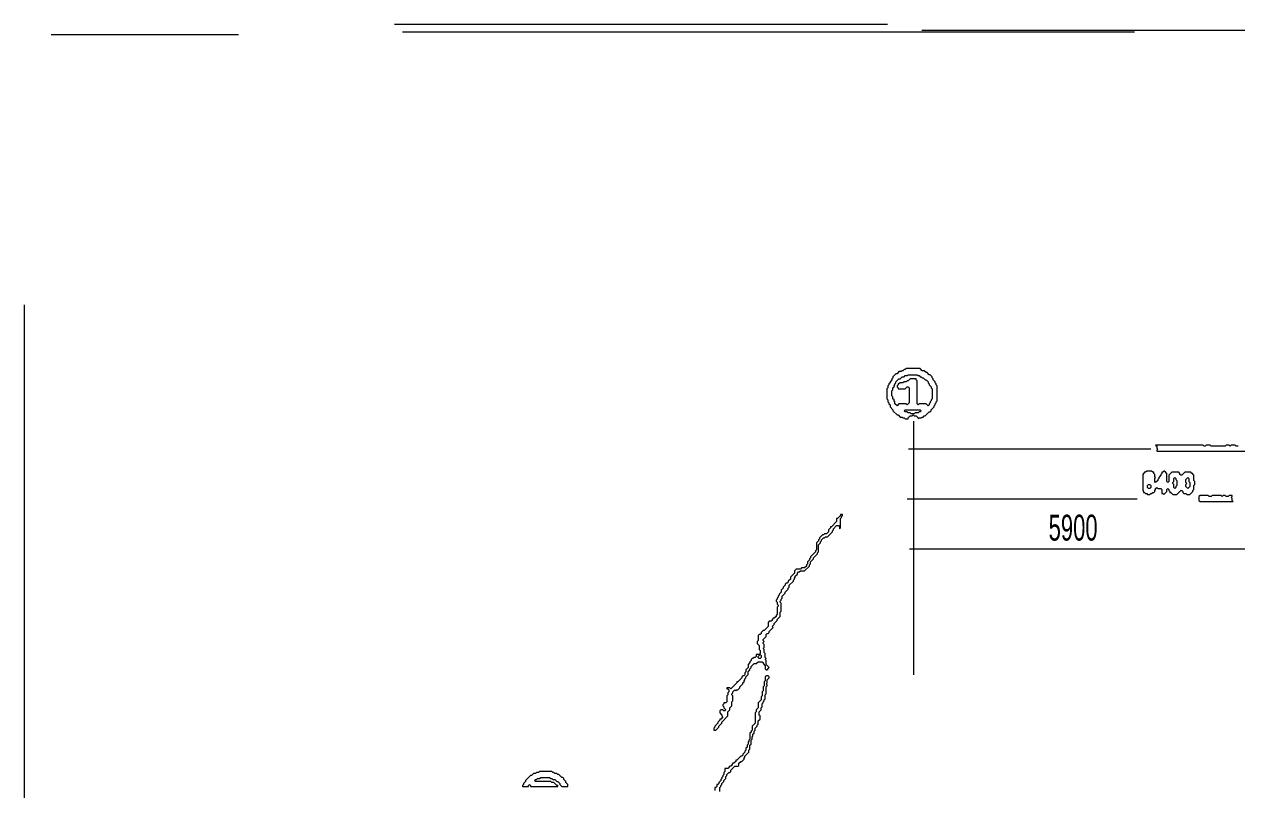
# Model space of a CAD drawing. Header units: millimetres. Extents: x 4 to 412, y 4 to 290.
# Drawn here: x 4.3 to 109.8, y 223.4 to 290 of the extents above; entities that cross this region are included whole.
import ezdxf

# ---------------------------------------------------------------- set-up
doc = ezdxf.new("R2010")
doc.units = ezdxf.units.MM
for name, color, linetype, lineweight in [('OCR_TEXT', 6, 'CONTINUOUS', 0), ('TRACE_CURVE', 6, 'CONTINUOUS', 0), ('TRACE_STRAIGHT', 5, 'CONTINUOUS', 0), ('TRACE_TEXT_SYMBOL', 6, 'CONTINUOUS', 0)]:
    doc.layers.add(name, color=color, linetype=linetype, lineweight=lineweight)
doc.styles.add('wqy-unicode', font='wqy-unicode')

msp = doc.modelspace()

# ---------------------------------------------------------------- linework, layer by layer
at = {"layer": 'TRACE_CURVE', "color": 6}
for points in [[(75.31, 247.31), (75.31, 247.22), (75.05, 246.96), (74.96, 246.96), (74.96, 246.7), (74.53, 246.26), (74.44, 246.26), (74.44, 246.17), (74.26, 246), (74.26, 245.82), (74.09, 245.65), (73.91, 245.65), (73.83, 245.56), (73.74, 245.56), (73.47, 245.3), (73.47, 245.21), (73.39, 245.12), (73.39, 245.03), (73.21, 244.86), (73.21, 244.24), (73.12, 244.16), (73.12, 244.07), (72.69, 243.63), (72.69, 243.54), (72.6, 243.46), (72.6, 243.37), (72.42, 243.19), (72.42, 243.02), (72.34, 242.93), (72.34, 242.84), (72.16, 242.67), (71.9, 242.67), (71.81, 242.58), (71.46, 242.58), (71.29, 242.41), (71.29, 242.23), (70.94, 241.88), (70.94, 241.71), (70.76, 241.53), (70.76, 241.44), (70.67, 241.35), (70.58, 241.35), (70.5, 241.27), (70.5, 241.18), (70.32, 241), (70.32, 240.92), (70.15, 240.74), (70.15, 240.57), (69.97, 240.39), (69.97, 240.3), (69.88, 240.22), (69.88, 240.13), (69.8, 240.04), (69.8, 239.95), (69.71, 239.87), (69.71, 239.78), (69.8, 239.69), (69.8, 239.52), (69.88, 239.43), (69.88, 239.34), (69.8, 239.25), (69.8, 238.64), (69.71, 238.55), (69.71, 238.46)], [(72.6, 242.93), (72.69, 243.02), (72.69, 243.19), (72.95, 243.46), (72.95, 243.54), (73.3, 243.89), (73.3, 243.98), (73.39, 244.07), (73.39, 244.68), (73.56, 244.86), (73.56, 244.95), (73.65, 245.03), (73.65, 245.12), (73.83, 245.3), (73.91, 245.3), (74, 245.38), (74.18, 245.38), (74.61, 245.82), (74.61, 245.91), (74.7, 246), (74.7, 246.08), (74.96, 246.35), (75.14, 246.35), (75.23, 246.26), (75.23, 246.08), (75.31, 246.17), (75.31, 246.96), (75.4, 247.05), (75.4, 247.13), (75.49, 247.22), (75.49, 247.31), (75.31, 247.31)], [(68.57, 234.35), (68.75, 234.17), (68.75, 233.91), (68.83, 233.82), (68.92, 233.82), (69.1, 234), (68.83, 234.26), (68.83, 234.61), (68.75, 234.7), (68.83, 234.79), (68.75, 234.87), (68.75, 235.22), (68.66, 235.31), (68.66, 235.57), (68.57, 235.66), (68.66, 235.75), (68.66, 236.01), (68.57, 236.1), (68.57, 236.19), (68.66, 236.28), (68.57, 236.36), (68.57, 236.45), (68.83, 236.71), (68.83, 236.89), (68.92, 236.98), (69.01, 236.98), (69.1, 237.06), (69.1, 237.15), (69.45, 237.5), (69.36, 237.59), (69.53, 237.76), (69.53, 237.85), (69.8, 238.11), (69.8, 238.2), (70.06, 238.46), (70.06, 238.82), (70.15, 238.9), (70.15, 239.6), (70.06, 239.69), (70.06, 239.78), (70.15, 239.87), (70.15, 239.95), (70.23, 240.04), (70.23, 240.22), (70.5, 240.48), (70.5, 240.57), (70.76, 240.83), (70.76, 240.92), (70.85, 241), (70.85, 241.18), (71.2, 241.53), (71.2, 241.62), (71.29, 241.71), (71.29, 241.79), (71.37, 241.88), (71.37, 241.97), (71.55, 242.14), (71.55, 242.23), (71.64, 242.32), (71.72, 242.32), (71.81, 242.41), (72.16, 242.41), (72.6, 242.84), (72.6, 242.93)], [(69.71, 238.46), (69.53, 238.29), (69.45, 238.29), (69.36, 238.2), (69.36, 238.11), (69.27, 238.03), (69.1, 238.03), (69.01, 237.94), (69.01, 237.59), (68.66, 237.24), (68.57, 237.24), (68.4, 237.06), (68.4, 236.98), (68.31, 236.89), (68.22, 236.89), (68.13, 236.8), (68.13, 236.36), (68.05, 236.28), (68.05, 236.1), (68.22, 235.93), (68.22, 235.57), (68.31, 235.49), (68.31, 235.22), (68.22, 235.14), (67.96, 235.14), (67.96, 234.96), (67.87, 234.87), (67.78, 234.87), (67.69, 234.79), (67.61, 234.79), (67.52, 234.7), (67.52, 234.61), (67.43, 234.52), (67.43, 234.44), (67.26, 234.26), (67.26, 234), (67.08, 233.82), (67.08, 233.65), (66.99, 233.56), (66.99, 233.39), (66.91, 233.3), (66.82, 233.3), (66.73, 233.21), (66.73, 233.12), (66.38, 232.77), (66.29, 232.77), (66.29, 232.68), (65.77, 232.16), (65.68, 232.25), (65.42, 232.25), (65.42, 232.16), (65.51, 232.16), (65.59, 232.07), (65.59, 231.9), (65.51, 231.81), (65.51, 231.63), (65.42, 231.55), (65.42, 231.02), (65.33, 230.93), (65.16, 230.93), (65.16, 230.85), (65.07, 230.76), (65.07, 230.67), (65.16, 230.58)], [(65.16, 230.58), (65.16, 230.5), (65.33, 230.32), (65.24, 230.23), (65.16, 230.23), (65.07, 230.32), (64.89, 230.32), (64.8, 230.23), (64.8, 230.06), (64.98, 229.88), (64.98, 229.8), (65.07, 229.71), (64.89, 229.53), (64.8, 229.53), (64.8, 229.44), (64.63, 229.27), (64.63, 229.18), (64.37, 228.92), (64.37, 228.83), (64.28, 228.74), (64.28, 228.57), (64.45, 228.57), (64.72, 228.83), (64.72, 228.92), (64.98, 229.18), (64.98, 229.27), (65.51, 229.8), (65.51, 230.15), (65.68, 230.32), (65.68, 230.5), (65.86, 230.67), (65.86, 231.02), (65.94, 231.11), (65.94, 231.55), (65.86, 231.63), (65.86, 231.72), (65.94, 231.81), (65.94, 231.9), (66.12, 232.07), (66.21, 231.98), (66.29, 232.07), (66.38, 232.07), (66.56, 232.25), (66.56, 232.33), (66.82, 232.6), (66.82, 232.68), (66.91, 232.77), (66.91, 232.86), (66.99, 232.95), (66.99, 233.04), (67.08, 233.12), (67.08, 233.21), (67.26, 233.39), (67.26, 233.65), (67.43, 233.82), (67.43, 233.91), (67.52, 234), (67.52, 234.09), (67.78, 234.35), (67.96, 234.35), (68.13, 234.52), (68.48, 234.52), (68.57, 234.44), (68.57, 234.35)]]:
    msp.add_lwpolyline(points, dxfattribs=at)
msp.add_lwpolyline([(68.31, 235.14), (68.4, 235.05), (68.4, 234.87), (68.31, 234.79), (68.22, 234.79), (68.13, 234.87), (68.13, 234.96)], close=True, dxfattribs=at)
at = {"layer": 'TRACE_STRAIGHT', "color": 5}
for p, q in [((6.65, 289.08), (22.93, 289.08)), ((36.51, 289.96), (79.38, 289.96)), ((37.19, 289.29), (100.88, 289.29)), ((82.37, 289.46), (152.64, 289.46)), ((4.29, 265.57), (4.29, 27.76)), ((81.65, 255.45), (81.65, 233.38)), ((81.23, 253.03), (102.29, 253.03)), ((81.1, 248.68), (101.1, 248.68)), ((81.3, 244.33), (115.51, 244.33))]:
    msp.add_line(p, q, dxfattribs=at)
at = {"layer": 'TRACE_TEXT_SYMBOL', "color": 6}
for points in [[(81.01, 260.01), (80.92, 259.92), (80.83, 259.92), (80.74, 259.83), (80.66, 259.83), (80.57, 259.75), (80.39, 259.75), (80.22, 259.57), (80.13, 259.57), (79.87, 259.31), (79.87, 259.22), (79.78, 259.13), (79.78, 259.04), (79.61, 258.87), (79.61, 258.78), (79.52, 258.69), (79.52, 258.61), (79.43, 258.52), (79.43, 258.34), (79.34, 258.26), (79.34, 257.38), (79.43, 257.29), (79.43, 257.12), (79.52, 257.03), (79.52, 256.94), (79.61, 256.86), (79.61, 256.68), (79.87, 256.42), (79.87, 256.33), (80.22, 255.98), (80.31, 255.98), (80.48, 255.8), (80.66, 255.8), (80.74, 255.72), (80.83, 255.72), (80.92, 255.63), (81.18, 255.63), (81.18, 255.72), (81.36, 255.89), (81.53, 255.89), (81.62, 255.98), (81.71, 255.89), (81.88, 255.89), (82.06, 255.72), (82.06, 255.63), (82.14, 255.72), (82.32, 255.72), (82.41, 255.8), (82.5, 255.8), (82.58, 255.89), (82.67, 255.89), (83.02, 256.24), (83.11, 256.24), (83.2, 256.33), (83.2, 256.42), (83.46, 256.68), (83.46, 256.77), (83.55, 256.86), (83.55, 256.94), (83.63, 257.03), (83.63, 257.12), (83.72, 257.21), (83.72, 258.52), (83.63, 258.61)], [(81.09, 259.4), (81.18, 259.48), (81.97, 259.48), (82.06, 259.4), (82.14, 259.4), (82.23, 259.31), (82.32, 259.31), (82.41, 259.22), (82.5, 259.22), (82.67, 259.04), (82.76, 259.04), (82.93, 258.87), (82.93, 258.78), (83.02, 258.69), (83.02, 258.61), (83.2, 258.43), (83.2, 258.34), (83.28, 258.26), (83.28, 257.38), (83.2, 257.29), (83.2, 257.21), (83.11, 257.12), (83.11, 257.03), (83.02, 256.94), (83.02, 256.86), (82.93, 256.77), (82.76, 256.94), (82.14, 256.94), (82.06, 256.86), (81.97, 256.94), (81.97, 258.96), (81.88, 259.04), (81.88, 259.13), (81.36, 259.13), (81.18, 258.96), (81.09, 258.96), (81.01, 258.87), (80.83, 258.87), (80.74, 258.78), (80.48, 258.78), (80.39, 258.69), (80.31, 258.69), (80.31, 258.61), (80.22, 258.52), (80.22, 258.43), (80.31, 258.34), (80.31, 258.26), (80.92, 258.26), (81.09, 258.43), (81.18, 258.43), (81.27, 258.34), (81.27, 257.03), (81.09, 256.86), (81.01, 256.94), (80.39, 256.94), (80.22, 256.77), (80.04, 256.94), (80.04, 257.12), (79.96, 257.21), (79.96, 257.29), (79.87, 257.38), (79.87, 257.56), (79.78, 257.64), (79.78, 258.08)], [(83.63, 258.61), (83.63, 258.69), (83.55, 258.78), (83.55, 258.87), (83.37, 259.04), (83.37, 259.13), (83.28, 259.22), (83.28, 259.31), (83.11, 259.48), (83.02, 259.48), (82.85, 259.66), (82.76, 259.66), (82.58, 259.83), (82.41, 259.83), (82.23, 260.01), (81.01, 260.01)], [(79.78, 258.08), (79.87, 258.17), (79.87, 258.34), (79.96, 258.43), (79.96, 258.52), (80.04, 258.61), (80.04, 258.69), (80.13, 258.78), (80.13, 258.87), (80.39, 259.13), (80.48, 259.13), (80.66, 259.31), (80.83, 259.31), (80.92, 259.4), (81.09, 259.4)], [(109.91, 253.26), (109.73, 253.26), (109.64, 253.35), (109.29, 253.35), (109.21, 253.26), (109.12, 253.35), (108.85, 253.35), (108.77, 253.26), (107.54, 253.26), (107.45, 253.35), (107.1, 253.35), (107.02, 253.26), (106.93, 253.26), (106.84, 253.35), (102.72, 253.35), (102.81, 253.26), (102.81, 253.09), (102.9, 253), (102.81, 252.91), (102.81, 252.83), (115.6, 252.83)], [(101.94, 251.08), (101.85, 250.99), (101.76, 250.99), (101.59, 250.81), (101.59, 249.41), (101.67, 249.32), (101.67, 249.24), (101.76, 249.24), (101.85, 249.15), (101.94, 249.15), (102.02, 249.06), (102.2, 249.06), (102.29, 249.15), (102.37, 249.15), (102.46, 249.24), (102.55, 249.24), (102.64, 249.32), (102.64, 249.41), (102.72, 249.5), (102.72, 249.59), (102.81, 249.67), (102.9, 249.59), (103.16, 249.59), (103.25, 249.5), (103.25, 249.15), (103.34, 249.15), (103.43, 249.06), (103.69, 249.32), (103.69, 249.5), (103.78, 249.59), (103.86, 249.5), (103.86, 249.41), (103.95, 249.32), (103.95, 249.24), (104.04, 249.24), (104.21, 249.06), (104.56, 249.06), (104.91, 249.41), (105, 249.41), (105.09, 249.32), (105.09, 249.24), (105.18, 249.15), (105.35, 249.15), (105.44, 249.06), (105.7, 249.06), (105.96, 249.32), (105.96, 249.41), (106.05, 249.5), (106.05, 249.85), (106.14, 249.94), (106.14, 250.2), (106.05, 250.29), (106.05, 250.73), (105.96, 250.81), (105.96, 250.9), (105.88, 250.9), (105.79, 250.99), (105.26, 250.99), (105, 250.73), (104.91, 250.73), (104.83, 250.81), (104.83, 250.9), (104.74, 250.99), (104.13, 250.99)], [(104.13, 250.99), (103.86, 250.73), (103.86, 250.2), (103.78, 250.11), (103.69, 250.2), (103.69, 250.9), (103.51, 251.08), (103.43, 251.08), (103.34, 250.99), (103.25, 250.99), (103.25, 250.9), (103.16, 250.81), (103.16, 250.73), (102.99, 250.55), (102.99, 250.46), (102.9, 250.37), (102.9, 250.29), (102.72, 250.11), (102.64, 250.2), (102.64, 250.46), (102.72, 250.55), (102.64, 250.64), (102.64, 250.81), (102.55, 250.9), (102.55, 250.99), (102.46, 250.99), (102.37, 251.08), (101.94, 251.08)], [(68.83, 233.3), (68.75, 233.21), (68.75, 232.86), (68.66, 232.77), (68.66, 232.42), (68.57, 232.33), (68.57, 231.98), (68.48, 231.9), (68.48, 231.55), (68.4, 231.46), (68.4, 231.2), (68.13, 230.93), (68.13, 230.5), (67.96, 230.32), (67.96, 230.15), (67.87, 230.06), (67.87, 229.18), (67.61, 228.92), (67.61, 228.57), (67.52, 228.48), (67.52, 228.39), (67.43, 228.31), (67.43, 227.78), (67.34, 227.69), (67.34, 227.61), (67.26, 227.52), (67.26, 227.34), (67.17, 227.26), (67.17, 227.08), (67.08, 226.99), (67.08, 226.82), (66.99, 226.73), (66.99, 226.64), (66.82, 226.47), (66.82, 226.38), (66.73, 226.29), (66.64, 226.29), (66.29, 225.94), (66.21, 225.94), (66.21, 225.85), (66.03, 225.68), (65.94, 225.68), (65.86, 225.59), (65.86, 225.5), (65.77, 225.42), (65.68, 225.42), (65.51, 225.24), (65.24, 225.24), (65.24, 224.98), (65.16, 224.89), (65.16, 224.72), (65.07, 224.63), (65.07, 224.54), (64.98, 224.45), (64.98, 224.37), (64.89, 224.28), (64.89, 224.19), (64.72, 224.02), (64.72, 223.93), (64.63, 223.84), (64.54, 223.84), (64.54, 223.66), (64.45, 223.58), (64.37, 223.58)], [(68.83, 231.72), (68.83, 232.33), (68.92, 232.42), (68.92, 232.51), (68.83, 232.6), (68.92, 232.68), (68.92, 232.95), (69.1, 233.12), (69.1, 233.21), (69.01, 233.3), (68.83, 233.3)], [(64.8, 223.23), (64.8, 223.58), (64.89, 223.66), (64.89, 223.75), (64.98, 223.84), (64.98, 223.93), (65.16, 224.1), (65.16, 224.19), (65.33, 224.37), (65.33, 224.54), (65.42, 224.63), (65.42, 224.72), (65.59, 224.89), (65.68, 224.89), (65.77, 224.98), (65.77, 225.07), (66.12, 225.42), (66.38, 225.42), (66.47, 225.5), (66.47, 225.68), (66.64, 225.85), (66.73, 225.85), (66.91, 226.03), (66.91, 226.12), (66.99, 226.2), (66.99, 226.29), (67.34, 226.64), (67.34, 226.82), (67.43, 226.91), (67.43, 227.26), (67.52, 227.34), (67.52, 227.69), (67.61, 227.78), (67.61, 227.96), (67.69, 228.04), (67.69, 228.22), (67.78, 228.31), (67.78, 228.48), (67.87, 228.57), (67.87, 228.74), (68.05, 228.92), (68.05, 229.01), (68.13, 229.09), (68.13, 229.36), (68.31, 229.53), (68.31, 229.8), (68.22, 229.88), (68.22, 230.15), (68.4, 230.32), (68.4, 230.5), (68.48, 230.58), (68.48, 230.85), (68.57, 230.93), (68.57, 231.02), (68.66, 231.11), (68.66, 231.2), (68.75, 231.28), (68.75, 231.63), (68.83, 231.72)], [(64.37, 223.58), (64.37, 223.31)]]:
    msp.add_lwpolyline(points, dxfattribs=at)
for points in [[(80.83, 256.33), (80.92, 256.42), (82.23, 256.42), (82.32, 256.33), (82.23, 256.24), (82.14, 256.24), (82.06, 256.15), (81.79, 256.15), (81.71, 256.07), (81.44, 256.07), (81.36, 256.15), (81.18, 256.15), (81.09, 256.24), (80.92, 256.24)], [(104.3, 250.46), (104.39, 250.55), (104.48, 250.46), (104.48, 250.37), (104.56, 250.29), (104.56, 249.85), (104.48, 249.76), (104.48, 249.67), (104.39, 249.59), (104.3, 249.67), (104.3, 249.94), (104.21, 250.02), (104.21, 250.11), (104.3, 250.2)], [(105.53, 250.55), (105.61, 250.46), (105.61, 250.2), (105.7, 250.11), (105.7, 249.76), (105.53, 249.59), (105.35, 249.76), (105.35, 249.94), (105.44, 250.02), (105.35, 250.11), (105.35, 250.37)], [(102.02, 249.85), (102.11, 249.94), (102.2, 249.94), (102.29, 249.85), (102.29, 249.67), (102.2, 249.59), (102.11, 249.59), (102.02, 249.67)], [(106.58, 248.97), (106.49, 248.89), (106.49, 248.54), (106.58, 248.45), (109.47, 248.45), (109.38, 248.54), (109.38, 248.71), (109.29, 248.8), (109.38, 248.89), (109.38, 248.97), (109.12, 248.97), (109.03, 248.89), (108.85, 248.89), (108.77, 248.97), (108.59, 248.97), (108.5, 248.89), (108.42, 248.97), (107.63, 248.97), (107.54, 248.89), (107.37, 248.89), (107.28, 248.97)], [(49.13, 224.98), (49.04, 224.89), (48.87, 224.89), (48.78, 224.8), (48.6, 224.8), (48.43, 224.63), (48.34, 224.63), (47.9, 224.19), (47.9, 224.1), (47.73, 223.93), (47.73, 223.84), (47.64, 223.75), (47.64, 223.66), (48.17, 223.66), (48.17, 223.75), (48.25, 223.84), (48.34, 223.75), (48.34, 223.66), (50.71, 223.66), (50.71, 223.75), (50.62, 223.75), (50.36, 224.02), (50.18, 224.02), (50.09, 224.1), (48.78, 224.1), (48.69, 224.19), (48.78, 224.28), (48.87, 224.28), (48.95, 224.37), (49.13, 224.37), (49.22, 224.45), (50, 224.45), (50.09, 224.37), (50.18, 224.37), (50.27, 224.28), (50.44, 224.28), (50.62, 224.1), (50.71, 224.1), (50.88, 223.93), (50.88, 223.84), (51.06, 223.66), (51.58, 223.66), (51.58, 223.84), (51.41, 224.02), (51.41, 224.1), (51.23, 224.28), (51.23, 224.37), (51.14, 224.45), (51.06, 224.45), (50.79, 224.72), (50.71, 224.72), (50.62, 224.8), (50.44, 224.8), (50.36, 224.89), (50.27, 224.89), (50.18, 224.98)]]:
    msp.add_lwpolyline(points, close=True, dxfattribs=at)

# ---------------------------------------------------------------- texts
at = {"layer": 'OCR_TEXT', "color": 6, "style": 'wqy-unicode', "width": 0.635286}
msp.add_text('5900', height=2.254, dxfattribs=at).set_placement((93.41, 245.05))

doc.saveas('drawing.dxf')
